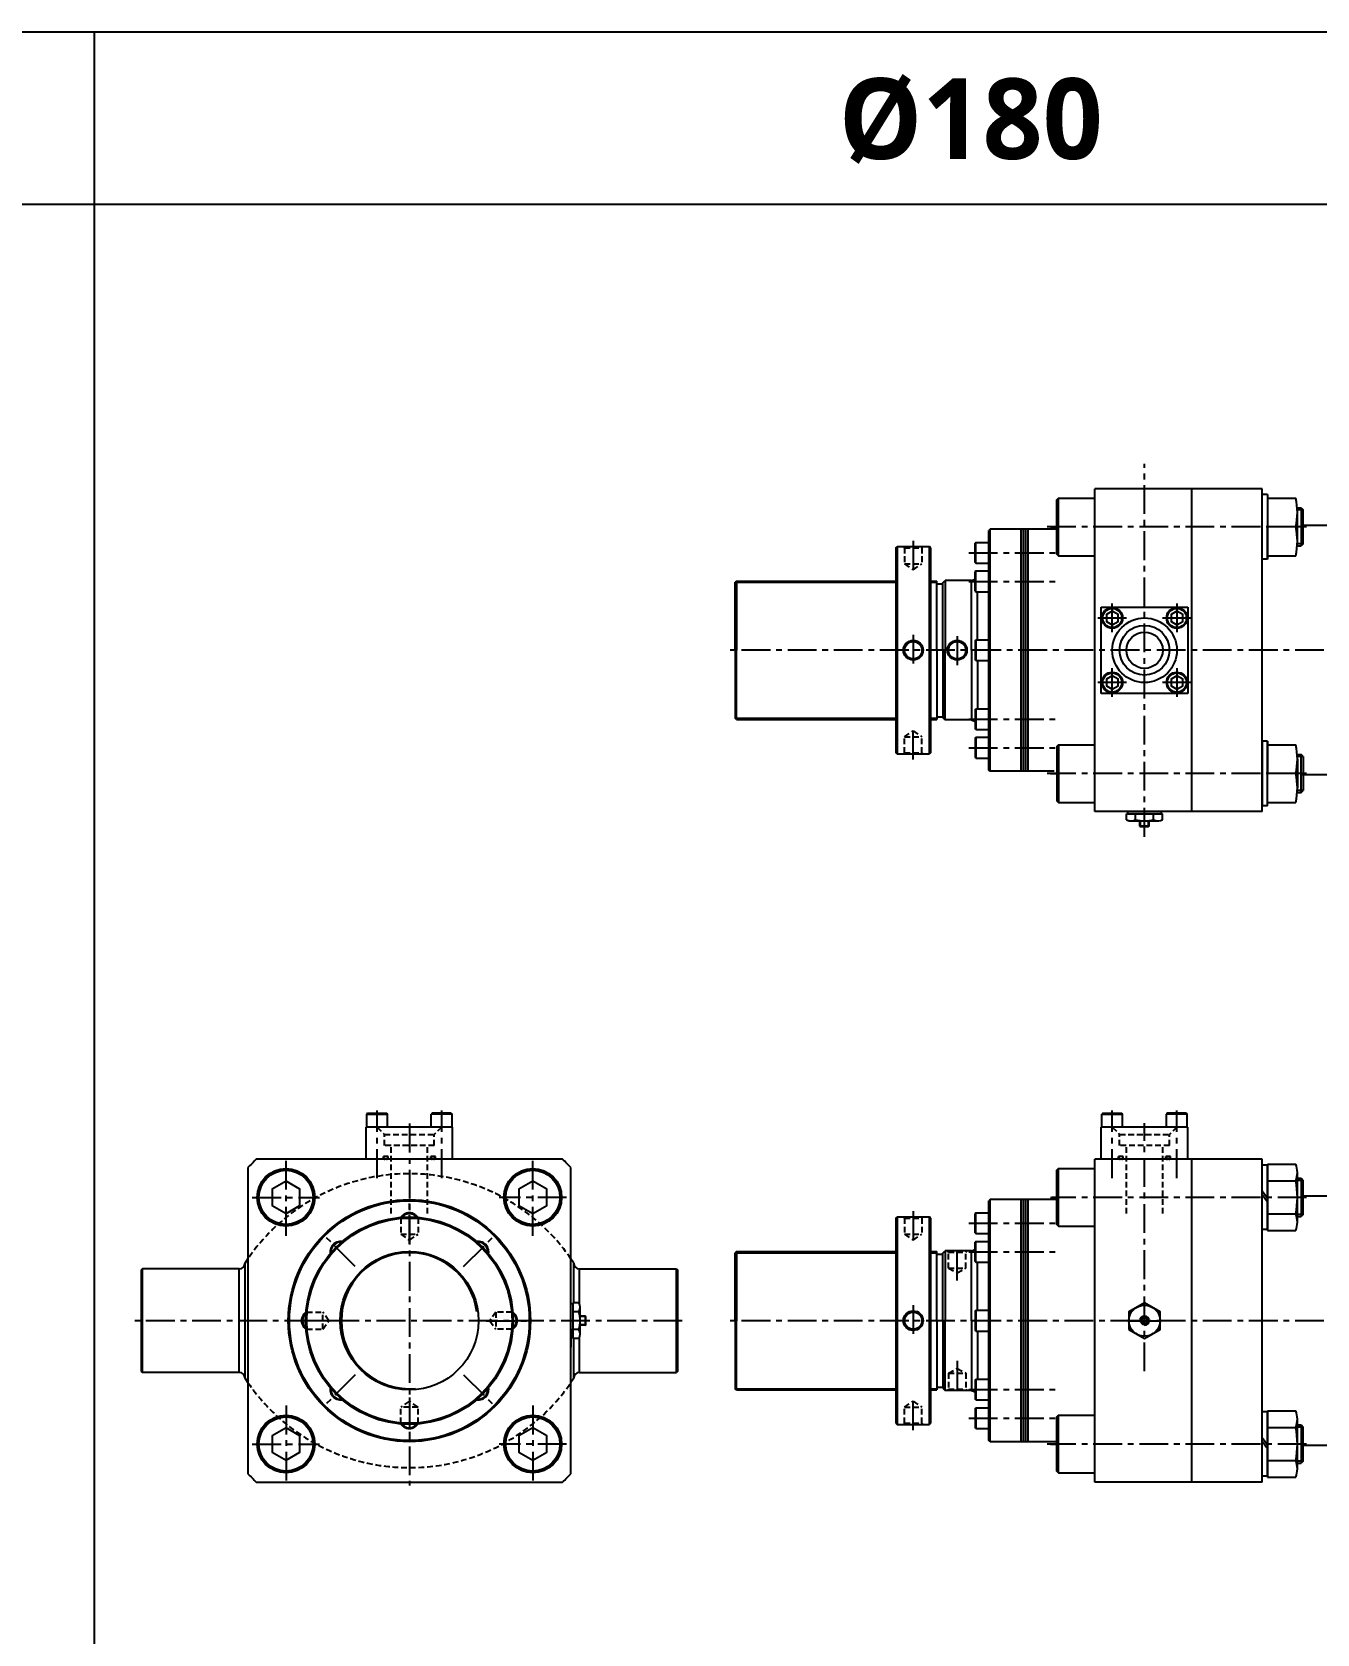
# Model space of a CAD drawing. Extents: x -819 to 9946, y 0 to 4813.
# Drawn here: x 2826 to 3940, y 1437 to 2827 of the extents above; entities that cross this region are included whole.
import ezdxf

# ---------------------------------------------------------------- set-up
doc = ezdxf.new("R2010")
doc.units = 0
doc.header["$LTSCALE"] = 10
doc.header["$MEASUREMENT"] = 0
for name, pattern in [('CENTER', [2, 1.25, -0.25, 0.25, -0.25]), ('CENTERX2', [4, 2.5, -0.5, 0.5, -0.5]), ('HIDDENX2', [0.75, 0.5, -0.25])]:
    doc.linetypes.add(name, pattern=pattern)
doc.layers.get('0').update_dxf_attribs({"linetype": 'CONTINUOUS'})
doc.layers.get('DEFPOINTS').update_dxf_attribs({"linetype": 'CONTINUOUS'})
for name, color, linetype in [('BOM-UDEF', 3, 'CONTINUOUS'), ('CEN', 1, 'CENTERX2'), ('DIM', 2, 'CONTINUOUS'), ('HID', 2, 'HIDDENX2'), ('ML', 7, 'CONTINUOUS')]:
    doc.layers.add(name, color=color, linetype=linetype)
doc.styles.add('문자', font='romans.shx')

msp = doc.modelspace()

# ---------------------------------------------------------------- linework, layer by layer
for p, q in [((9946.14, 2826.778), (0, 2826.778)), ((2879.848, 0), (2879.848, 2826.778)), ((9946.14, 2677.278), (0, 2677.278))]:
    msp.add_line(p, q)
at = {"color": 7, "linetype": 'Continuous'}
for p, q in [((3774.772, 2143.41), (3774.772, 2148.428)), ((3774.772, 2148.428), (3781.111, 2148.428)), ((3775.772, 2148.428), (3775.772, 2150.428)), ((3775.772, 2150.428), (3804.949, 2150.428)), ((3777.948, 2142.428), (3802.774, 2142.428)), ((3781.111, 2148.428), (3805.949, 2148.428)), ((3782.567, 2143.41), (3782.567, 2148.428)), ((3786.361, 2142.683), (3786.361, 2142.685)), ((3786.361, 2137.928), (3786.361, 2142.428)), ((3794.361, 2137.928), (3794.361, 2142.428)), ((3798.155, 2143.41), (3798.155, 2148.428)), ((3804.949, 2148.428), (3804.949, 2150.428)), ((3805.949, 2143.41), (3805.949, 2148.428)), ((3786.361, 2137.928), (3786.861, 2137.428)), ((3794.361, 2137.928), (3786.361, 2137.928)), ((3786.861, 2137.428), (3793.861, 2137.428)), ((3794.361, 2137.928), (3793.861, 2137.428)), ((3292.856, 1694.206), (3292.856, 1723.383)), ((3294.856, 1723.383), (3292.856, 1723.383)), ((3299.873, 1724.383), (3294.856, 1724.383)), ((3294.856, 1699.544), (3294.856, 1724.383)), ((3299.873, 1716.588), (3294.856, 1716.588)), ((3300.856, 1696.381), (3300.856, 1721.207)), ((3305.356, 1712.794), (3300.856, 1712.794)), ((3305.356, 1712.794), (3305.856, 1712.294)), ((3305.356, 1712.794), (3305.356, 1704.794)), ((3305.856, 1705.294), (3305.856, 1712.294)), ((3299.873, 1701), (3294.856, 1701)), ((3294.856, 1693.206), (3294.856, 1699.544)), ((3300.6, 1704.794), (3300.598, 1704.794)), ((3305.356, 1704.794), (3300.856, 1704.794)), ((3305.356, 1704.794), (3305.856, 1705.294)), ((3294.856, 1694.206), (3292.856, 1694.206)), ((3299.873, 1693.206), (3294.856, 1693.206))]:
    msp.add_line(p, q, dxfattribs=at)
at = {"color": 1, "linetype": 'CENTER', "ltscale": 5}
msp.add_line((3776.861, 1708.794), (3803.861, 1708.794), dxfattribs=at)
at = {"color": 7, "linetype": 'Continuous'}
for points in [[(3776.861, 1701), (3790.361, 1693.206), (3803.861, 1701), (3803.861, 1716.588), (3790.361, 1724.383), (3776.861, 1716.588)], [(3788.917, 1711.294), (3787.474, 1708.794), (3788.917, 1706.294), (3791.804, 1706.294), (3793.247, 1708.794), (3791.804, 1711.294)]]:
    msp.add_lwpolyline(points, close=True, dxfattribs=at)
for radius in [13.5, 3.5]:
    msp.add_circle((3790.361, 1708.794), radius, dxfattribs=at)
for centre, radius, start, end in [((3777.948, 2148.05), 5.623, 235.615753, 270), ((3778.669, 2150.648), 8.22, 241.700645, 298.299355), ((3790.353, 2173.774), 31.347, 255.617183, 270.014071), ((3790.368, 2173.774), 31.347, 269.985929, 284.382817), ((3802.052, 2150.648), 8.22, 241.700645, 298.299355), ((3292.635, 1720.486), 8.22, 331.700645, 28.299355), ((3269.509, 1708.802), 31.347, 359.985929, 14.382817), ((3269.509, 1708.787), 31.347, 345.617183, 0.014071), ((3292.635, 1697.103), 8.22, 331.700645, 28.299355)]:
    msp.add_arc(centre, radius, start, end, dxfattribs=at)
at = {"layer": 'BOM-UDEF', "color": 0}
for p, q in [((3005.356, 1663.794), (3005.356, 1753.794)), ((3010.356, 1758.794), (3012.856, 1762.546)), ((3010.356, 1658.794), (3010.356, 1758.794)), ((3295.356, 1758.794), (3292.856, 1762.546)), ((3295.356, 1724.383), (3295.356, 1758.794)), ((3300.356, 1723.309), (3300.356, 1753.794)), ((3295.356, 1658.794), (3295.356, 1693.206)), ((3300.356, 1663.794), (3300.356, 1694.28)), ((3010.356, 1658.794), (3010.356, 1658.794)), ((3012.856, 1655.043), (3010.356, 1658.794)), ((3295.356, 1658.794), (3292.856, 1655.043)), ((3295.356, 1658.794), (3295.356, 1658.794))]:
    msp.add_line(p, q, dxfattribs=at)
for centre, start, end in [((3005.356, 1658.794), 0, 90), ((3300.356, 1658.794), 90, 180)]:
    msp.add_arc(centre, 5, start, end, dxfattribs=at)
at = {"layer": 'CEN'}
for p, q in [((3790.361, 2128.674), (3790.361, 2452.181)), ((3930.829, 2397.428), (3706.03, 2397.428)), ((3708.892, 2397.428), (3714.361, 2397.428)), ((3589.742, 2385.291), (3589.742, 2356.879)), ((3637.916, 2374.961), (3714.344, 2374.961)), ((3637.916, 2350.202), (3714.344, 2350.202)), ((3762.361, 2306.003), (3762.361, 2330.852)), ((3818.361, 2330.852), (3818.361, 2306.003)), ((3749.937, 2318.428), (3774.785, 2318.428)), ((3805.937, 2318.428), (3830.785, 2318.428)), ((3589.742, 2303.91), (3589.742, 2276.945)), ((3627.861, 2302.554), (3627.861, 2276.272)), ((4265.888, 2290.428), (3430.008, 2290.428)), ((3762.361, 2250.003), (3762.361, 2274.852)), ((3818.361, 2274.852), (3818.361, 2250.003)), ((3774.785, 2262.428), (3749.937, 2262.428)), ((3830.785, 2262.428), (3805.937, 2262.428)), ((3589.742, 2195.564), (3589.742, 2223.976)), ((3637.916, 2230.653), (3714.344, 2230.653)), ((3637.916, 2205.894), (3714.344, 2205.894)), ((3930.829, 2183.428), (3706.03, 2183.428)), ((3708.892, 2183.428), (3714.361, 2183.428)), ((3124.856, 1832.499), (3124.856, 1891.186)), ((3180.856, 1832.499), (3180.856, 1891.186)), ((3762.361, 1832.499), (3762.361, 1891.186)), ((3818.361, 1832.499), (3818.361, 1891.186)), ((3152.856, 1879.761), (3152.856, 1565.794)), ((3790.361, 1664.894), (3790.361, 1880.186)), ((3045.856, 1782.519), (3045.856, 1849.069)), ((3259.856, 1782.519), (3259.856, 1849.069)), ((3016.572, 1815.794), (3074.967, 1815.794)), ((3152.856, 1775.332), (3152.856, 1811.323)), ((3289.14, 1815.794), (3230.745, 1815.794)), ((3708.892, 1815.794), (3714.361, 1815.794)), ((3930.829, 1815.794), (3709.998, 1815.794)), ((3589.742, 1803.658), (3589.742, 1775.245)), ((3637.916, 1793.327), (3714.344, 1793.327)), ((3105.806, 1755.844), (3080.357, 1781.293)), ((3199.905, 1755.844), (3225.354, 1781.293)), ((3627.861, 1743.662), (3627.861, 1772.384)), ((3637.916, 1768.568), (3714.344, 1768.568)), ((3589.742, 1722.277), (3589.742, 1695.311)), ((3389.435, 1708.794), (2914.705, 1708.794)), ((3086.318, 1708.794), (3050.327, 1708.794)), ((3219.394, 1708.794), (3255.384, 1708.794)), ((4265.888, 1708.794), (3430.008, 1708.794)), ((3627.861, 1673.927), (3627.861, 1645.204)), ((3105.806, 1661.745), (3080.357, 1636.295)), ((3199.905, 1661.745), (3225.354, 1636.295)), ((3152.856, 1642.256), (3152.856, 1606.266)), ((3589.742, 1613.93), (3589.742, 1642.343)), ((3637.916, 1649.02), (3714.344, 1649.02)), ((3045.856, 1635.069), (3045.856, 1568.519)), ((3259.856, 1635.069), (3259.856, 1568.519)), ((3637.916, 1624.261), (3714.344, 1624.261)), ((3016.572, 1601.794), (3074.967, 1601.794)), ((3289.14, 1601.794), (3230.745, 1601.794)), ((3930.829, 1601.794), (3706.03, 1601.794)), ((3708.892, 1601.794), (3714.361, 1601.794))]:
    msp.add_line(p, q, dxfattribs=at)
at = {"layer": 'CEN', "color": 7}
for p, q in [((3922.861, 2413.928), (3926.111, 2413.928)), ((3922.861, 2380.928), (3926.111, 2380.928)), ((3922.861, 2199.928), (3926.111, 2199.928)), ((3922.861, 2166.928), (3926.111, 2166.928)), ((3922.861, 1832.294), (3926.111, 1832.294)), ((3922.861, 1799.294), (3926.111, 1799.294)), ((3922.861, 1618.294), (3926.111, 1618.294)), ((3922.861, 1585.294), (3926.111, 1585.294))]:
    msp.add_line(p, q, dxfattribs=at)
at = {"layer": 'DEFPOINTS', "color": 0, "linetype": 'ByBlock'}
for p in [(3615.361, 2231.928), (3615.361, 1650.294)]:
    msp.add_point(p, dxfattribs=at)
at = {"layer": 'DIM'}
for p, q in [((3927.861, 2412.178), (3922.861, 2412.178)), ((3927.861, 2382.678), (3922.861, 2382.678)), ((3927.861, 2198.178), (3922.861, 2198.178)), ((3927.861, 2168.678), (3922.861, 2168.678)), ((3927.861, 1830.544), (3922.861, 1830.544)), ((3927.861, 1801.044), (3922.861, 1801.044)), ((3927.861, 1616.544), (3922.861, 1616.544)), ((3927.861, 1587.044), (3922.861, 1587.044))]:
    msp.add_line(p, q, dxfattribs=at)
at = {"layer": 'HID'}
for p, q in [((3581.242, 2380.428), (3582.242, 2379.428)), ((3582.242, 2379.428), (3597.242, 2379.428)), ((3582.242, 2379.428), (3582.242, 2365.428)), ((3598.242, 2380.428), (3597.242, 2379.428)), ((3597.242, 2379.428), (3597.242, 2365.428)), ((3582.242, 2365.428), (3597.242, 2365.428)), ((3582.242, 2365.428), (3589.742, 2360.276)), ((3589.742, 2360.276), (3597.242, 2365.428)), ((3582.242, 2215.428), (3589.742, 2220.579)), ((3582.242, 2215.428), (3597.242, 2215.428)), ((3582.242, 2201.428), (3582.242, 2215.428)), ((3589.742, 2220.579), (3597.242, 2215.428)), ((3597.242, 2201.428), (3597.242, 2215.428)), ((3581.242, 2200.428), (3582.242, 2201.428)), ((3582.242, 2201.428), (3597.242, 2201.428)), ((3598.242, 2200.428), (3597.242, 2201.428)), ((3124.856, 1876.794), (3131.256, 1870.394)), ((3180.856, 1876.794), (3174.456, 1870.394)), ((3762.361, 1876.794), (3768.761, 1870.394)), ((3818.361, 1876.794), (3811.961, 1870.394)), ((3131.256, 1870.394), (3174.456, 1870.394)), ((3131.256, 1860.794), (3131.256, 1870.394)), ((3174.456, 1860.794), (3174.456, 1870.394)), ((3768.761, 1860.794), (3768.761, 1870.394)), ((3768.761, 1870.394), (3811.961, 1870.394)), ((3811.961, 1860.794), (3811.961, 1870.394)), ((3134.356, 1851.194), (3130.356, 1851.194)), ((3130.356, 1848.794), (3130.356, 1851.194)), ((3174.456, 1860.794), (3131.256, 1860.794)), ((3134.356, 1848.794), (3134.356, 1851.194)), ((3137.106, 1801.769), (3137.106, 1860.794)), ((3168.606, 1801.769), (3168.606, 1860.794)), ((3171.356, 1848.794), (3171.356, 1851.194)), ((3171.356, 1851.194), (3175.356, 1851.194)), ((3175.356, 1851.194), (3171.356, 1851.194)), ((3171.356, 1848.794), (3171.356, 1851.194)), ((3175.356, 1848.794), (3175.356, 1851.194)), ((3175.356, 1848.794), (3175.356, 1851.194)), ((3767.861, 1848.794), (3767.861, 1851.194)), ((3771.861, 1851.194), (3767.861, 1851.194)), ((3811.961, 1860.794), (3768.761, 1860.794)), ((3771.861, 1848.794), (3771.861, 1851.194)), ((3774.611, 1801.769), (3774.611, 1860.794)), ((3806.111, 1801.769), (3806.111, 1860.794)), ((3808.861, 1848.794), (3808.861, 1851.194)), ((3812.861, 1851.194), (3808.861, 1851.194)), ((3808.861, 1851.194), (3812.861, 1851.194)), ((3808.861, 1848.794), (3808.861, 1851.194)), ((3812.861, 1848.794), (3812.861, 1851.194)), ((3812.861, 1848.794), (3812.861, 1851.194)), ((3144.724, 1798.426), (3145.356, 1797.794)), ((3145.356, 1797.794), (3145.356, 1783.794)), ((3145.356, 1797.794), (3160.356, 1797.794)), ((3160.988, 1798.426), (3160.356, 1797.794)), ((3160.356, 1797.794), (3160.356, 1783.794)), ((3581.242, 1798.794), (3582.242, 1797.794)), ((3582.242, 1797.794), (3582.242, 1783.794)), ((3582.242, 1797.794), (3597.242, 1797.794)), ((3598.242, 1798.794), (3597.242, 1797.794)), ((3597.242, 1797.794), (3597.242, 1783.794)), ((3145.356, 1783.794), (3152.856, 1778.643)), ((3145.356, 1783.794), (3160.356, 1783.794)), ((3152.856, 1778.643), (3160.356, 1783.794)), ((3582.242, 1783.794), (3589.742, 1778.643)), ((3582.242, 1783.794), (3597.242, 1783.794)), ((3589.742, 1778.643), (3597.242, 1783.794)), ((3619.361, 1769.294), (3620.361, 1768.294)), ((3620.361, 1768.294), (3635.361, 1768.294)), ((3620.361, 1754.294), (3620.361, 1768.294)), ((3635.361, 1768.294), (3636.361, 1769.294)), ((3635.361, 1754.294), (3635.361, 1768.294)), ((3620.361, 1754.294), (3635.361, 1754.294)), ((3620.361, 1754.294), (3627.861, 1750.345)), ((3627.861, 1750.345), (3635.361, 1754.294)), ((3063.224, 1716.926), (3063.856, 1716.294)), ((3063.224, 1716.926), (3063.856, 1716.294)), ((3063.856, 1716.294), (3077.856, 1716.294)), ((3063.856, 1701.294), (3063.856, 1716.294)), ((3063.856, 1701.294), (3063.856, 1716.294)), ((3083.007, 1708.794), (3077.856, 1716.294)), ((3077.856, 1701.294), (3077.856, 1716.294)), ((3227.856, 1716.294), (3222.704, 1708.794)), ((3241.856, 1716.294), (3227.856, 1716.294)), ((3227.856, 1716.294), (3227.856, 1701.294)), ((3242.488, 1716.926), (3241.856, 1716.294)), ((3242.488, 1716.926), (3241.856, 1716.294)), ((3241.856, 1716.294), (3241.856, 1701.294)), ((3241.856, 1716.294), (3241.856, 1701.294)), ((3063.224, 1700.662), (3063.856, 1701.294)), ((3063.224, 1700.662), (3063.856, 1701.294)), ((3063.856, 1701.294), (3077.856, 1701.294)), ((3077.856, 1701.294), (3083.007, 1708.794)), ((3222.704, 1708.794), (3227.856, 1701.294)), ((3241.856, 1701.294), (3227.856, 1701.294)), ((3242.488, 1700.662), (3241.856, 1701.294)), ((3242.488, 1700.662), (3241.856, 1701.294)), ((3620.361, 1663.294), (3627.861, 1667.243)), ((3620.361, 1663.294), (3635.361, 1663.294)), ((3620.361, 1663.294), (3620.361, 1649.294)), ((3627.861, 1667.243), (3635.361, 1663.294)), ((3635.361, 1663.294), (3635.361, 1649.294)), ((3619.361, 1648.294), (3620.361, 1649.294)), ((3620.361, 1649.294), (3635.361, 1649.294)), ((3635.361, 1649.294), (3636.361, 1648.294)), ((3152.856, 1638.946), (3145.356, 1633.794)), ((3145.356, 1619.794), (3145.356, 1633.794)), ((3160.356, 1633.794), (3145.356, 1633.794)), ((3160.356, 1633.794), (3152.856, 1638.946)), ((3160.356, 1619.794), (3160.356, 1633.794)), ((3582.242, 1633.794), (3589.742, 1638.946)), ((3582.242, 1619.794), (3582.242, 1633.794)), ((3582.242, 1633.794), (3597.242, 1633.794)), ((3589.742, 1638.946), (3597.242, 1633.794)), ((3597.242, 1619.794), (3597.242, 1633.794)), ((3144.724, 1619.162), (3145.356, 1619.794)), ((3144.724, 1619.162), (3145.356, 1619.794)), ((3160.356, 1619.794), (3145.356, 1619.794)), ((3160.356, 1619.794), (3145.356, 1619.794)), ((3160.988, 1619.162), (3160.356, 1619.794)), ((3160.988, 1619.162), (3160.356, 1619.794)), ((3581.242, 1618.794), (3582.242, 1619.794)), ((3582.242, 1619.794), (3597.242, 1619.794)), ((3598.242, 1618.794), (3597.242, 1619.794))]:
    msp.add_line(p, q, dxfattribs=at)
for centre, radius, start, end in [((3131.687, 1849.994), 1.2, 90, 270), ((3133.018, 1849.994), 1.2, 270, 90), ((3172.693, 1849.994), 1.2, 90, 270), ((3174.024, 1849.994), 1.2, 270, 90), ((3769.192, 1849.994), 1.2, 90, 270), ((3770.523, 1849.994), 1.2, 270, 90), ((3810.198, 1849.994), 1.2, 90, 270), ((3811.529, 1849.994), 1.2, 270, 90), ((3152.856, 1666.536), 169.758, 34.441599, 145.558401), ((3152.856, 1751.052), 169.758, 214.441599, 325.558401)]:
    msp.add_arc(centre, radius, start, end, dxfattribs=at)
at = {"layer": 'ML'}
for p, q in [((3714.361, 2420.928), (3715.861, 2422.428)), ((3715.861, 2422.428), (3714.361, 2420.928)), ((3714.361, 2373.928), (3714.361, 2420.928)), ((3715.861, 2372.428), (3715.861, 2422.428)), ((3715.861, 2422.428), (3747.361, 2422.428)), ((3892.361, 2430.428), (3747.361, 2430.428)), ((3747.361, 2150.428), (3747.361, 2430.428)), ((3747.361, 2150.428), (3747.361, 2430.428)), ((3747.361, 2150.428), (3747.361, 2430.428)), ((3831.361, 2150.428), (3831.361, 2430.428)), ((3892.361, 2150.428), (3892.361, 2430.428)), ((3892.361, 2369.428), (3892.361, 2425.428)), ((3896.861, 2425.428), (3892.361, 2425.428)), ((3896.861, 2425.428), (3896.861, 2369.428)), ((3896.861, 2422.412), (3921.471, 2422.412)), ((3922.861, 2384.933), (3922.861, 2409.923)), ((3926.111, 2413.928), (3926.111, 2380.928)), ((3926.111, 2413.928), (3927.861, 2412.178)), ((3927.861, 2382.678), (3927.861, 2412.178)), ((3927.861, 2384.933), (3927.861, 2409.923)), ((3656.361, 2395.428), (3655.361, 2394.428)), ((3656.361, 2395.428), (3655.361, 2394.428)), ((3655.361, 2186.428), (3655.361, 2394.428)), ((3655.361, 2186.428), (3655.361, 2394.428)), ((3656.361, 2185.428), (3656.361, 2395.428)), ((3714.361, 2395.428), (3656.361, 2395.428)), ((3656.361, 2185.428), (3656.361, 2395.428)), ((3683.361, 2185.428), (3683.361, 2395.428)), ((3685.361, 2185.428), (3685.361, 2395.428)), ((3687.361, 2185.428), (3687.361, 2395.428)), ((3689.361, 2185.428), (3689.361, 2395.428)), ((3896.861, 2369.428), (3896.861, 2397.428)), ((3921.471, 2397.428), (3896.861, 2397.428)), ((3948.861, 2398.578), (3927.861, 2398.578)), ((3574.742, 2379.428), (3575.742, 2380.428)), ((3574.742, 2379.428), (3574.742, 2201.428)), ((3575.742, 2380.428), (3603.742, 2380.428)), ((3575.742, 2380.428), (3575.742, 2200.428)), ((3603.742, 2200.428), (3603.742, 2380.428)), ((3604.742, 2379.428), (3603.742, 2380.428)), ((3604.742, 2379.428), (3604.742, 2201.428)), ((3644.061, 2383.961), (3643.361, 2383.261)), ((3643.361, 2366.661), (3643.361, 2383.261)), ((3644.061, 2365.961), (3644.061, 2383.961)), ((3644.061, 2383.961), (3655.361, 2383.961)), ((3655.361, 2365.961), (3655.361, 2383.961)), ((3927.861, 2382.678), (3926.111, 2380.928)), ((3643.361, 2366.661), (3644.061, 2365.961)), ((3644.061, 2365.961), (3655.361, 2365.961)), ((3715.861, 2372.428), (3714.361, 2373.928)), ((3714.361, 2373.928), (3715.861, 2372.428)), ((3715.861, 2372.428), (3747.361, 2372.428)), ((3896.861, 2369.428), (3892.361, 2369.428)), ((3896.861, 2372.443), (3921.471, 2372.443)), ((3436.361, 2350.428), (3435.361, 2349.428)), ((3435.361, 2290.428), (3435.361, 2349.428)), ((3435.361, 2290.428), (3435.361, 2348.928)), ((3436.361, 2350.428), (3574.742, 2350.428)), ((3436.361, 2350.428), (3436.361, 2290.428)), ((3604.742, 2350.428), (3610.361, 2350.428)), ((3610.361, 2290.428), (3610.361, 2350.428)), ((3615.361, 2348.928), (3617.361, 2350.928)), ((3615.361, 2290.428), (3615.361, 2348.928)), ((3617.361, 2350.928), (3617.361, 2290.428)), ((3640.361, 2350.928), (3617.361, 2350.928)), ((3640.361, 2350.928), (3643.361, 2352.128)), ((3640.361, 2350.928), (3643.361, 2352.128)), ((3640.361, 2350.928), (3643.361, 2352.128)), ((3640.361, 2290.428), (3640.361, 2350.928)), ((3640.361, 2290.428), (3640.361, 2350.928)), ((3644.061, 2359.202), (3643.361, 2358.502)), ((3643.361, 2341.902), (3643.361, 2358.502)), ((3644.061, 2359.202), (3655.361, 2359.202)), ((3644.061, 2341.202), (3644.061, 2359.202)), ((3655.361, 2341.202), (3655.361, 2359.202)), ((3610.361, 2348.178), (3615.361, 2348.178)), ((3643.361, 2341.902), (3644.061, 2341.202)), ((3644.061, 2341.202), (3655.361, 2341.202)), ((3645.361, 2299.428), (3645.361, 2341.202)), ((3645.361, 2299.428), (3645.361, 2341.202)), ((3752.861, 2252.928), (3752.861, 2327.928)), ((3752.861, 2327.928), (3827.861, 2327.928)), ((3827.861, 2327.928), (3827.861, 2252.928)), ((3643.361, 2298.728), (3644.061, 2299.428)), ((3643.361, 2298.728), (3643.361, 2282.128)), ((3644.061, 2299.428), (3655.361, 2299.428)), ((3644.061, 2299.428), (3644.061, 2281.428)), ((3655.361, 2299.428), (3655.361, 2281.428)), ((3435.361, 2290.428), (3435.361, 2231.428)), ((3436.361, 2230.428), (3436.361, 2290.428)), ((3610.361, 2290.428), (3610.361, 2230.428)), ((3615.361, 2290.428), (3615.361, 2231.928)), ((3617.361, 2229.928), (3617.361, 2290.428)), ((3640.361, 2290.428), (3640.361, 2229.928)), ((3640.361, 2290.428), (3640.361, 2229.928)), ((3644.061, 2281.428), (3643.361, 2282.128)), ((3644.061, 2281.428), (3655.361, 2281.428)), ((3645.361, 2281.428), (3645.361, 2239.653)), ((3645.361, 2281.428), (3645.361, 2239.653)), ((3827.861, 2252.928), (3752.861, 2252.928)), ((3643.361, 2238.953), (3644.061, 2239.653)), ((3643.361, 2238.953), (3643.361, 2222.353)), ((3644.061, 2239.653), (3644.061, 2221.653)), ((3644.061, 2239.653), (3655.361, 2239.653)), ((3655.361, 2239.653), (3655.361, 2221.653)), ((3436.361, 2230.428), (3435.361, 2231.428)), ((3436.361, 2230.428), (3574.742, 2230.428)), ((3604.742, 2230.428), (3610.361, 2230.428)), ((3610.361, 2232.678), (3615.361, 2232.678)), ((3615.361, 2231.928), (3617.361, 2229.928)), ((3640.361, 2229.928), (3617.361, 2229.928)), ((3640.361, 2229.928), (3643.361, 2228.728)), ((3640.361, 2229.928), (3643.361, 2228.728)), ((3644.061, 2221.653), (3643.361, 2222.353)), ((3643.361, 2214.194), (3644.061, 2214.894)), ((3643.361, 2214.194), (3643.361, 2197.594)), ((3644.061, 2221.653), (3655.361, 2221.653)), ((3644.061, 2214.894), (3655.361, 2214.894)), ((3644.061, 2214.894), (3644.061, 2196.894)), ((3655.361, 2214.894), (3655.361, 2196.894)), ((3892.361, 2211.428), (3892.361, 2155.428)), ((3896.861, 2211.428), (3892.361, 2211.428)), ((3896.861, 2155.428), (3896.861, 2211.428)), ((3896.861, 2211.428), (3896.861, 2183.428)), ((3574.742, 2201.428), (3575.742, 2200.428)), ((3575.742, 2200.428), (3603.742, 2200.428)), ((3604.742, 2201.428), (3603.742, 2200.428)), ((3644.061, 2196.894), (3643.361, 2197.594)), ((3644.061, 2196.894), (3655.361, 2196.894)), ((3715.861, 2208.428), (3714.361, 2206.928)), ((3714.361, 2206.928), (3715.861, 2208.428)), ((3714.361, 2206.928), (3714.361, 2159.928)), ((3715.861, 2208.428), (3747.361, 2208.428)), ((3715.861, 2208.428), (3715.861, 2158.428)), ((3896.861, 2208.412), (3921.471, 2208.412)), ((3922.861, 2195.923), (3922.861, 2170.933)), ((3926.111, 2166.928), (3926.111, 2199.928)), ((3927.861, 2198.178), (3926.111, 2199.928)), ((3927.861, 2198.178), (3927.861, 2168.678)), ((3927.861, 2195.923), (3927.861, 2170.933)), ((3656.361, 2185.428), (3655.361, 2186.428)), ((3656.361, 2185.428), (3655.361, 2186.428)), ((3711.861, 2185.428), (3656.361, 2185.428)), ((3921.471, 2183.428), (3896.861, 2183.428)), ((3948.861, 2182.278), (3925.361, 2182.278)), ((3926.111, 2166.928), (3927.861, 2168.678)), ((3714.361, 2159.928), (3715.861, 2158.428)), ((3715.861, 2158.428), (3714.361, 2159.928)), ((3715.861, 2158.428), (3747.361, 2158.428)), ((3896.861, 2155.428), (3892.361, 2155.428)), ((3896.861, 2158.443), (3921.471, 2158.443)), ((3892.361, 2150.428), (3747.361, 2150.428)), ((3190.356, 1876.794), (3115.356, 1876.794)), ((3115.356, 1848.794), (3115.356, 1876.794)), ((3116.556, 1888.794), (3115.856, 1888.094)), ((3115.856, 1888.094), (3133.856, 1888.094)), ((3115.856, 1876.794), (3115.856, 1888.094)), ((3116.556, 1888.794), (3133.156, 1888.794)), ((3133.156, 1888.794), (3133.856, 1888.094)), ((3133.856, 1876.794), (3133.856, 1888.094)), ((3172.556, 1888.794), (3171.856, 1888.094)), ((3189.856, 1888.094), (3171.856, 1888.094)), ((3171.856, 1876.794), (3171.856, 1888.094)), ((3189.156, 1888.794), (3172.556, 1888.794)), ((3189.156, 1888.794), (3189.856, 1888.094)), ((3189.856, 1876.794), (3189.856, 1888.094)), ((3190.356, 1848.794), (3190.356, 1876.794)), ((3827.861, 1876.794), (3752.861, 1876.794)), ((3752.861, 1848.794), (3752.861, 1876.794)), ((3754.061, 1888.794), (3753.361, 1888.094)), ((3753.361, 1888.094), (3771.361, 1888.094)), ((3753.361, 1876.794), (3753.361, 1888.094)), ((3754.061, 1888.794), (3770.661, 1888.794)), ((3770.661, 1888.794), (3771.361, 1888.094)), ((3771.361, 1876.794), (3771.361, 1888.094)), ((3810.061, 1888.794), (3809.361, 1888.094)), ((3809.361, 1876.794), (3809.361, 1888.094)), ((3827.361, 1888.094), (3809.361, 1888.094)), ((3826.661, 1888.794), (3810.061, 1888.794)), ((3826.661, 1888.794), (3827.361, 1888.094)), ((3827.361, 1876.794), (3827.361, 1888.094)), ((3827.861, 1848.794), (3827.861, 1876.794)), ((3285.691, 1848.794), (3020.021, 1848.794)), ((3747.361, 1568.794), (3747.361, 1848.794)), ((3892.361, 1848.794), (3747.361, 1848.794)), ((3831.361, 1568.794), (3831.361, 1848.794)), ((3892.361, 1568.794), (3892.361, 1848.794)), ((3012.856, 1841.629), (3012.856, 1575.959)), ((3292.856, 1575.959), (3292.856, 1841.629)), ((3715.861, 1840.794), (3714.361, 1839.294)), ((3714.361, 1839.294), (3715.861, 1840.794)), ((3714.361, 1792.294), (3714.361, 1839.294)), ((3715.861, 1790.794), (3715.861, 1840.794)), ((3715.861, 1840.794), (3747.361, 1840.794)), ((3892.361, 1787.794), (3892.361, 1843.794)), ((3896.861, 1843.794), (3892.361, 1843.794)), ((3896.861, 1786.944), (3896.861, 1844.644)), ((3896.861, 1844.644), (3921.468, 1844.644)), ((3896.861, 1843.794), (3896.861, 1787.794)), ((3922.861, 1793.578), (3922.861, 1838.01)), ((3896.861, 1814.662), (3892.361, 1821.031)), ((3896.861, 1830.219), (3921.468, 1830.219)), ((3926.111, 1832.294), (3926.111, 1799.294)), ((3926.111, 1832.294), (3927.861, 1830.544)), ((3927.861, 1801.044), (3927.861, 1830.544)), ((3656.361, 1813.794), (3655.361, 1812.794)), ((3655.361, 1604.794), (3655.361, 1812.794)), ((3714.361, 1813.794), (3656.361, 1813.794)), ((3656.361, 1603.794), (3656.361, 1813.794)), ((3683.361, 1603.794), (3683.361, 1813.794)), ((3685.361, 1603.794), (3685.361, 1813.794)), ((3687.361, 1603.794), (3687.361, 1813.794)), ((3689.361, 1603.794), (3689.361, 1813.794)), ((3896.861, 1811.648), (3892.361, 1818.016)), ((3948.861, 1816.944), (3927.861, 1816.944)), ((3574.742, 1797.794), (3575.742, 1798.794)), ((3574.742, 1797.794), (3574.742, 1619.794)), ((3575.742, 1798.794), (3603.742, 1798.794)), ((3575.742, 1798.794), (3575.742, 1618.794)), ((3604.742, 1797.794), (3603.742, 1798.794)), ((3603.742, 1618.794), (3603.742, 1798.794)), ((3604.742, 1797.794), (3604.742, 1619.794)), ((3644.061, 1802.327), (3643.361, 1801.627)), ((3643.361, 1785.027), (3643.361, 1801.627)), ((3644.061, 1802.327), (3655.361, 1802.327)), ((3644.061, 1784.327), (3644.061, 1802.327)), ((3655.361, 1784.327), (3655.361, 1802.327)), ((3896.861, 1801.369), (3921.468, 1801.369)), ((3927.861, 1801.044), (3926.111, 1799.294)), ((3643.361, 1785.027), (3644.061, 1784.327)), ((3644.061, 1784.327), (3655.361, 1784.327)), ((3714.361, 1792.294), (3715.861, 1790.794)), ((3715.861, 1790.794), (3714.361, 1792.294)), ((3715.861, 1790.794), (3747.361, 1790.794)), ((3896.861, 1787.794), (3892.361, 1787.794)), ((3896.861, 1786.944), (3921.468, 1786.944)), ((3436.361, 1768.794), (3435.361, 1767.794)), ((3435.361, 1708.794), (3435.361, 1767.794)), ((3435.361, 1708.794), (3435.361, 1767.294)), ((3436.361, 1768.794), (3574.742, 1768.794)), ((3436.361, 1768.794), (3436.361, 1708.794)), ((3604.742, 1768.794), (3610.361, 1768.794)), ((3610.361, 1708.794), (3610.361, 1768.794)), ((3610.361, 1766.544), (3615.361, 1766.544)), ((3615.361, 1767.294), (3617.361, 1769.294)), ((3615.361, 1708.794), (3615.361, 1767.294)), ((3640.361, 1769.294), (3617.361, 1769.294)), ((3617.361, 1769.294), (3617.361, 1708.794)), ((3640.361, 1769.294), (3643.361, 1770.494)), ((3640.361, 1769.294), (3643.361, 1770.494)), ((3640.361, 1708.794), (3640.361, 1769.294)), ((3644.061, 1777.568), (3643.361, 1776.868)), ((3643.361, 1760.268), (3643.361, 1776.868)), ((3644.061, 1759.568), (3644.061, 1777.568)), ((3644.061, 1777.568), (3655.361, 1777.568)), ((3655.361, 1759.568), (3655.361, 1777.568)), ((2921.356, 1753.794), (2920.356, 1752.794)), ((2920.356, 1752.794), (2920.356, 1664.794)), ((3005.356, 1753.794), (2921.356, 1753.794)), ((2921.356, 1663.794), (2921.356, 1753.794)), ((3010.356, 1758.794), (3010.356, 1758.794)), ((3295.356, 1758.794), (3295.356, 1758.794)), ((3300.356, 1753.794), (3384.356, 1753.794)), ((3384.356, 1753.794), (3385.356, 1752.794)), ((3384.356, 1663.794), (3384.356, 1753.794)), ((3385.356, 1752.794), (3385.356, 1664.794)), ((3643.361, 1760.268), (3644.061, 1759.568)), ((3644.061, 1759.568), (3655.361, 1759.568)), ((3645.361, 1717.794), (3645.361, 1759.568)), ((3643.361, 1717.094), (3644.061, 1717.794)), ((3643.361, 1717.094), (3643.361, 1700.494)), ((3644.061, 1717.794), (3655.361, 1717.794)), ((3644.061, 1717.794), (3644.061, 1699.794)), ((3655.361, 1717.794), (3655.361, 1699.794)), ((3292.856, 1701.794), (3292.856, 1685.794)), ((3435.361, 1708.794), (3435.361, 1649.794)), ((3436.361, 1648.794), (3436.361, 1708.794)), ((3610.361, 1708.794), (3610.361, 1648.794)), ((3615.361, 1708.794), (3615.361, 1650.294)), ((3617.361, 1648.294), (3617.361, 1708.794)), ((3640.361, 1708.794), (3640.361, 1648.294)), ((3644.061, 1699.794), (3643.361, 1700.494)), ((3644.061, 1699.794), (3655.361, 1699.794)), ((3645.361, 1699.794), (3645.361, 1658.02)), ((2920.356, 1664.794), (2921.356, 1663.794)), ((3005.356, 1663.794), (2921.356, 1663.794)), ((3300.356, 1663.794), (3384.356, 1663.794)), ((3385.356, 1664.794), (3384.356, 1663.794)), ((3643.361, 1657.32), (3644.061, 1658.02)), ((3643.361, 1657.32), (3643.361, 1640.72)), ((3644.061, 1658.02), (3655.361, 1658.02)), ((3644.061, 1658.02), (3644.061, 1640.02)), ((3655.361, 1658.02), (3655.361, 1640.02)), ((3436.361, 1648.794), (3435.361, 1649.794)), ((3436.361, 1648.794), (3574.742, 1648.794)), ((3604.742, 1648.794), (3610.361, 1648.794)), ((3610.361, 1651.044), (3615.361, 1651.044)), ((3615.361, 1650.294), (3617.361, 1648.294)), ((3640.361, 1648.294), (3617.361, 1648.294)), ((3640.361, 1648.294), (3643.361, 1647.094)), ((3644.061, 1640.02), (3643.361, 1640.72)), ((3644.061, 1640.02), (3655.361, 1640.02)), ((3643.361, 1632.561), (3644.061, 1633.261)), ((3643.361, 1632.561), (3643.361, 1615.961)), ((3644.061, 1633.261), (3644.061, 1615.261)), ((3644.061, 1633.261), (3655.361, 1633.261)), ((3655.361, 1633.261), (3655.361, 1615.261)), ((3715.861, 1626.794), (3714.361, 1625.294)), ((3714.361, 1625.294), (3715.861, 1626.794)), ((3715.861, 1626.794), (3747.361, 1626.794)), ((3715.861, 1576.794), (3715.861, 1626.794)), ((3892.361, 1573.794), (3892.361, 1629.794)), ((3896.861, 1629.794), (3892.361, 1629.794)), ((3896.861, 1630.644), (3921.468, 1630.644)), ((3896.861, 1572.944), (3896.861, 1630.644)), ((3896.861, 1629.794), (3896.861, 1573.794)), ((3574.742, 1619.794), (3575.742, 1618.794)), ((3575.742, 1618.794), (3603.742, 1618.794)), ((3604.742, 1619.794), (3603.742, 1618.794)), ((3644.061, 1615.261), (3643.361, 1615.961)), ((3644.061, 1615.261), (3655.361, 1615.261)), ((3714.361, 1578.294), (3714.361, 1625.294)), ((3896.861, 1616.219), (3921.468, 1616.219)), ((3922.861, 1579.578), (3922.861, 1624.01)), ((3926.111, 1618.294), (3926.111, 1585.294)), ((3926.111, 1618.294), (3927.861, 1616.544)), ((3927.861, 1587.044), (3927.861, 1616.544)), ((3656.361, 1603.794), (3655.361, 1604.794)), ((3714.361, 1603.794), (3656.361, 1603.794)), ((3896.861, 1600.662), (3892.361, 1607.031)), ((3896.861, 1597.648), (3892.361, 1604.016)), ((3948.861, 1600.644), (3927.861, 1600.644)), ((3896.861, 1587.369), (3921.468, 1587.369)), ((3927.861, 1587.044), (3926.111, 1585.294)), ((3714.361, 1578.294), (3715.861, 1576.794)), ((3715.861, 1576.794), (3714.361, 1578.294)), ((3715.861, 1576.794), (3747.361, 1576.794)), ((3896.861, 1573.794), (3892.361, 1573.794)), ((3896.861, 1572.944), (3921.468, 1572.944)), ((3020.021, 1568.794), (3285.691, 1568.794)), ((3892.361, 1568.794), (3747.361, 1568.794)), ((3822.316, 1568.794), (3747.361, 1568.794))]:
    msp.add_line(p, q, dxfattribs=at)
at = {"layer": 'ML', "color": 2}
for p, q in [((3435.361, 2349.428), (3574.742, 2349.428)), ((3604.742, 2349.428), (3610.361, 2349.428)), ((3435.361, 2231.428), (3574.742, 2231.428)), ((3604.742, 2231.428), (3610.361, 2231.428)), ((3786.861, 2142.623), (3786.861, 2142.624)), ((3786.861, 2137.428), (3786.861, 2142.428)), ((3793.861, 2137.428), (3793.861, 2142.428)), ((3435.361, 1767.794), (3574.742, 1767.794)), ((3604.742, 1767.794), (3610.361, 1767.794)), ((3305.856, 1712.294), (3300.856, 1712.294)), ((3300.661, 1705.294), (3300.659, 1705.294)), ((3305.856, 1705.294), (3300.856, 1705.294)), ((3435.361, 1649.794), (3574.742, 1649.794)), ((3604.742, 1649.794), (3610.361, 1649.794))]:
    msp.add_line(p, q, dxfattribs=at)
at = {"layer": 'ML'}
for points in [[(3762.361, 2324.278), (3757.294, 2321.353), (3757.294, 2315.503), (3762.361, 2312.578), (3767.427, 2315.503), (3767.427, 2321.353)], [(3818.361, 2324.278), (3813.294, 2321.353), (3813.294, 2315.503), (3818.361, 2312.578), (3823.427, 2315.503), (3823.427, 2321.353)], [(3762.361, 2268.278), (3757.294, 2265.353), (3757.294, 2259.503), (3762.361, 2256.578), (3767.427, 2259.503), (3767.427, 2265.353)], [(3818.361, 2268.278), (3813.294, 2265.353), (3813.294, 2259.503), (3818.361, 2256.578), (3823.427, 2259.503), (3823.427, 2265.353)], [(3045.856, 1829.744), (3033.775, 1822.769), (3033.775, 1808.819), (3045.856, 1801.844), (3057.937, 1808.819), (3057.937, 1822.769)], [(3259.856, 1829.744), (3247.775, 1822.769), (3247.775, 1808.819), (3259.856, 1801.844), (3271.937, 1808.819), (3271.937, 1822.769)], [(3045.856, 1615.744), (3033.775, 1608.769), (3033.775, 1594.819), (3045.856, 1587.844), (3057.937, 1594.819), (3057.937, 1608.769)], [(3259.856, 1615.744), (3247.775, 1608.769), (3247.775, 1594.819), (3259.856, 1587.844), (3271.937, 1594.819), (3271.937, 1608.769)]]:
    msp.add_lwpolyline(points, close=True, dxfattribs=at)
for centre, radius in [((3762.361, 2318.428), 9), ((3762.361, 2318.428), 8.3), ((3818.361, 2318.428), 9), ((3818.361, 2318.428), 8.3), ((3790.361, 2290.428), 28), ((3790.361, 2290.428), 21.6), ((3589.742, 2290.428), 8.5), ((3589.742, 2290.428), 7.5), ((3627.861, 2290.428), 8.5), ((3627.861, 2290.428), 7.5), ((3790.361, 2290.428), 15.75), ((3762.361, 2262.428), 9), ((3762.361, 2262.428), 8.3), ((3818.361, 2262.428), 9), ((3818.361, 2262.428), 8.3), ((3045.856, 1815.794), 25), ((3045.856, 1815.794), 23.5), ((3259.856, 1815.794), 25), ((3259.856, 1815.794), 23.5), ((3152.856, 1708.794), 105), ((3152.856, 1708.794), 104), ((3152.856, 1708.794), 90), ((3152.856, 1708.794), 89), ((3152.856, 1708.794), 60), ((3589.742, 1708.794), 8.5), ((3589.742, 1708.794), 7.5), ((3045.856, 1601.794), 25), ((3259.856, 1601.794), 25), ((3045.856, 1601.794), 23.5), ((3259.856, 1601.794), 23.5)]:
    msp.add_circle(centre, radius, dxfattribs=at)
for centre, radius, start, end in [((3866.029, 2409.92), 56.832, 347.301914, 12.698086), ((3866.029, 2384.935), 56.832, 347.301914, 12.698086), ((3866.029, 2195.92), 56.832, 347.301914, 12.698086), ((3866.029, 2170.935), 56.832, 347.301914, 12.698086), ((3152.856, 1708.794), 192.99, 133.495655, 136.504345), ((3152.856, 1708.794), 192.99, 43.495655, 46.504345), ((3903.61, 1837.432), 19.259, 338.006681, 21.993319), ((3847.468, 1815.794), 75.393, 348.969506, 11.030494), ((3152.856, 1793.327), 9, 27.141075, 152.858925), ((3152.856, 1793.327), 8.3, 30.217652, 149.782348), ((3903.61, 1794.157), 19.259, 338.006681, 21.993319), ((3093.082, 1768.568), 9, 72.141075, 197.858925), ((3093.082, 1768.568), 8.3, 75.217652, 194.782348), ((3212.63, 1768.568), 9, 342.141075, 107.858925), ((3212.63, 1768.568), 8.3, 345.217652, 104.782348), ((3005.356, 1758.794), 5, 270, 0), ((3300.356, 1758.794), 5, 180, 270), ((3068.322, 1708.794), 9, 117.141075, 242.858925), ((3068.322, 1708.794), 8.3, 120.217652, 239.782348), ((3237.389, 1708.794), 9, 297.141075, 62.858925), ((3237.389, 1708.794), 8.3, 300.217652, 59.782348), ((3093.082, 1649.02), 9, 162.141075, 287.858925), ((3093.082, 1649.02), 8.3, 165.217652, 284.782348), ((3212.63, 1649.02), 9, 252.141075, 17.858925), ((3212.63, 1649.02), 8.3, 255.217652, 14.782348), ((3903.61, 1623.432), 19.259, 338.006681, 21.993319), ((3152.856, 1624.261), 9, 207.141075, 332.858925), ((3152.856, 1624.261), 8.3, 210.217652, 329.782348), ((3847.468, 1601.794), 75.393, 348.969506, 11.030494), ((3903.61, 1580.157), 19.259, 338.006681, 21.993319), ((3152.856, 1708.794), 192.99, 223.495655, 226.504345), ((3152.856, 1708.794), 192.99, 313.495655, 316.504345)]:
    msp.add_arc(centre, radius, start, end, dxfattribs=at)
at = {"layer": 'ML', "color": 2}
for centre, radius, start, end in [((3152.856, 1708.794), 59, 7.452675, 275.141081), ((3790.361, 1708.794), 4, 270, 180)]:
    msp.add_arc(centre, radius, start, end, dxfattribs=at)

# ---------------------------------------------------------------- texts
at = {"insert": (3525.142, 2786.654), "char_height": 70, "attachment_point": 1, "style": '문자'}
msp.add_mtext_dynamic_manual_height_columns('{\\fMalgun Gothic|b1|i0|c129|p50;%%C180}', width=124.53264, gutter_width=16, heights=[-75.564], dxfattribs=at)

doc.saveas('drawing.dxf')
